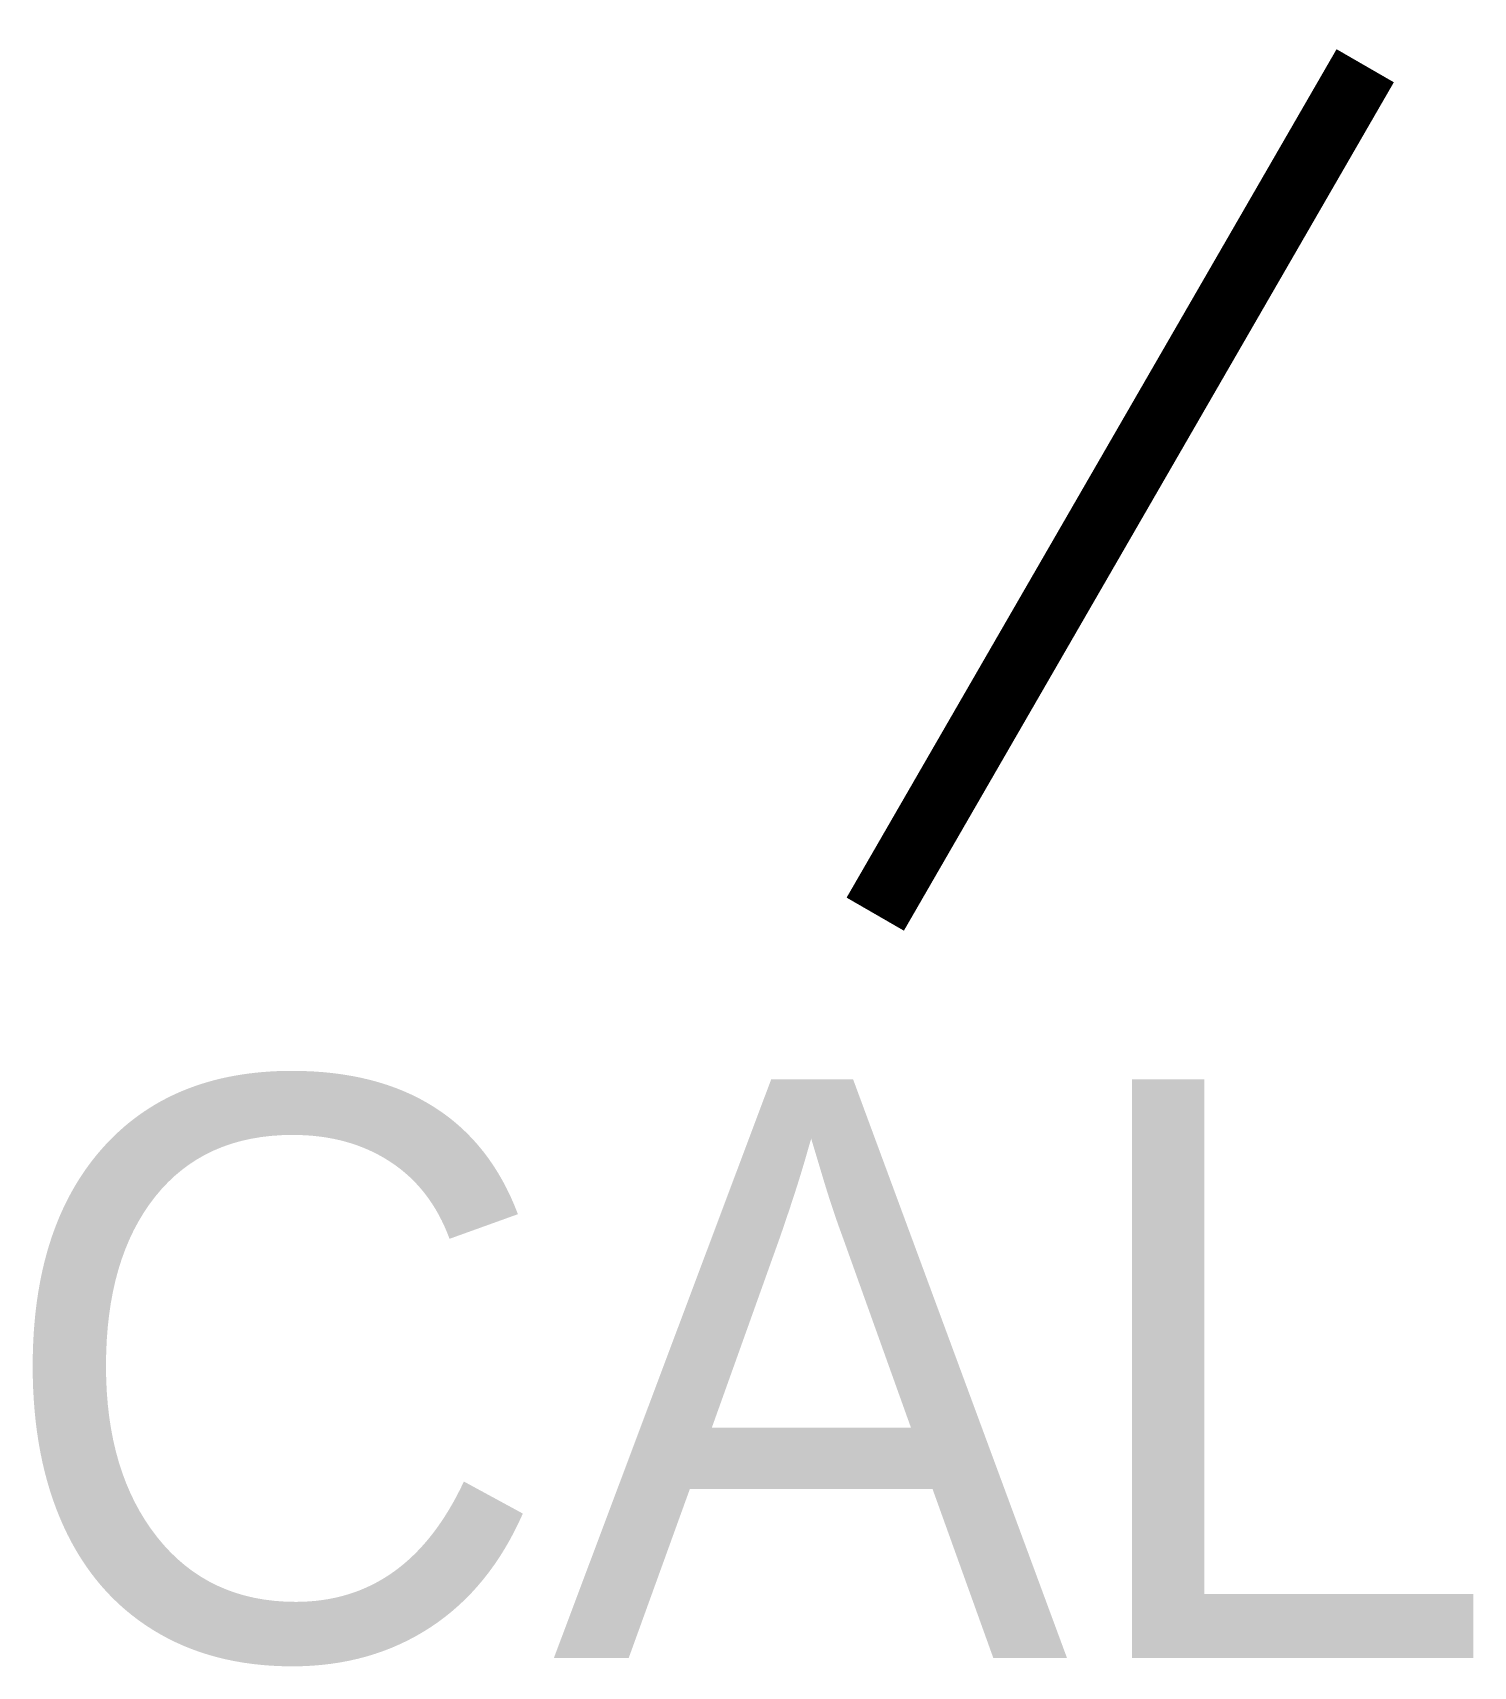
# Model space of a CAD drawing. Extents: x -5.4 to -1.05, y -7.22 to -2.28.
import ezdxf
from ezdxf.enums import TextEntityAlignment as Align

# ---------------------------------------------------------------- set-up
doc = ezdxf.new("R2010")
doc.units = 0
doc.layers.add('TEKST', color=7, linetype='CONTINUOUS')

msp = doc.modelspace()

# ---------------------------------------------------------------- linework, layer by layer
at = {"layer": 'TEKST', "color": 0, "const_width": 0.2}
msp.add_lwpolyline([(-2.8564, -4.9474), (-1.375, -2.3816)], dxfattribs=at)

# ---------------------------------------------------------------- texts
at = {"layer": 'TEKST', "color": 0}
msp.add_text('CAL', height=1.75, dxfattribs=at).set_placement((-3.2466, -7.1974), align=Align.CENTER)

doc.saveas('drawing.dxf')
